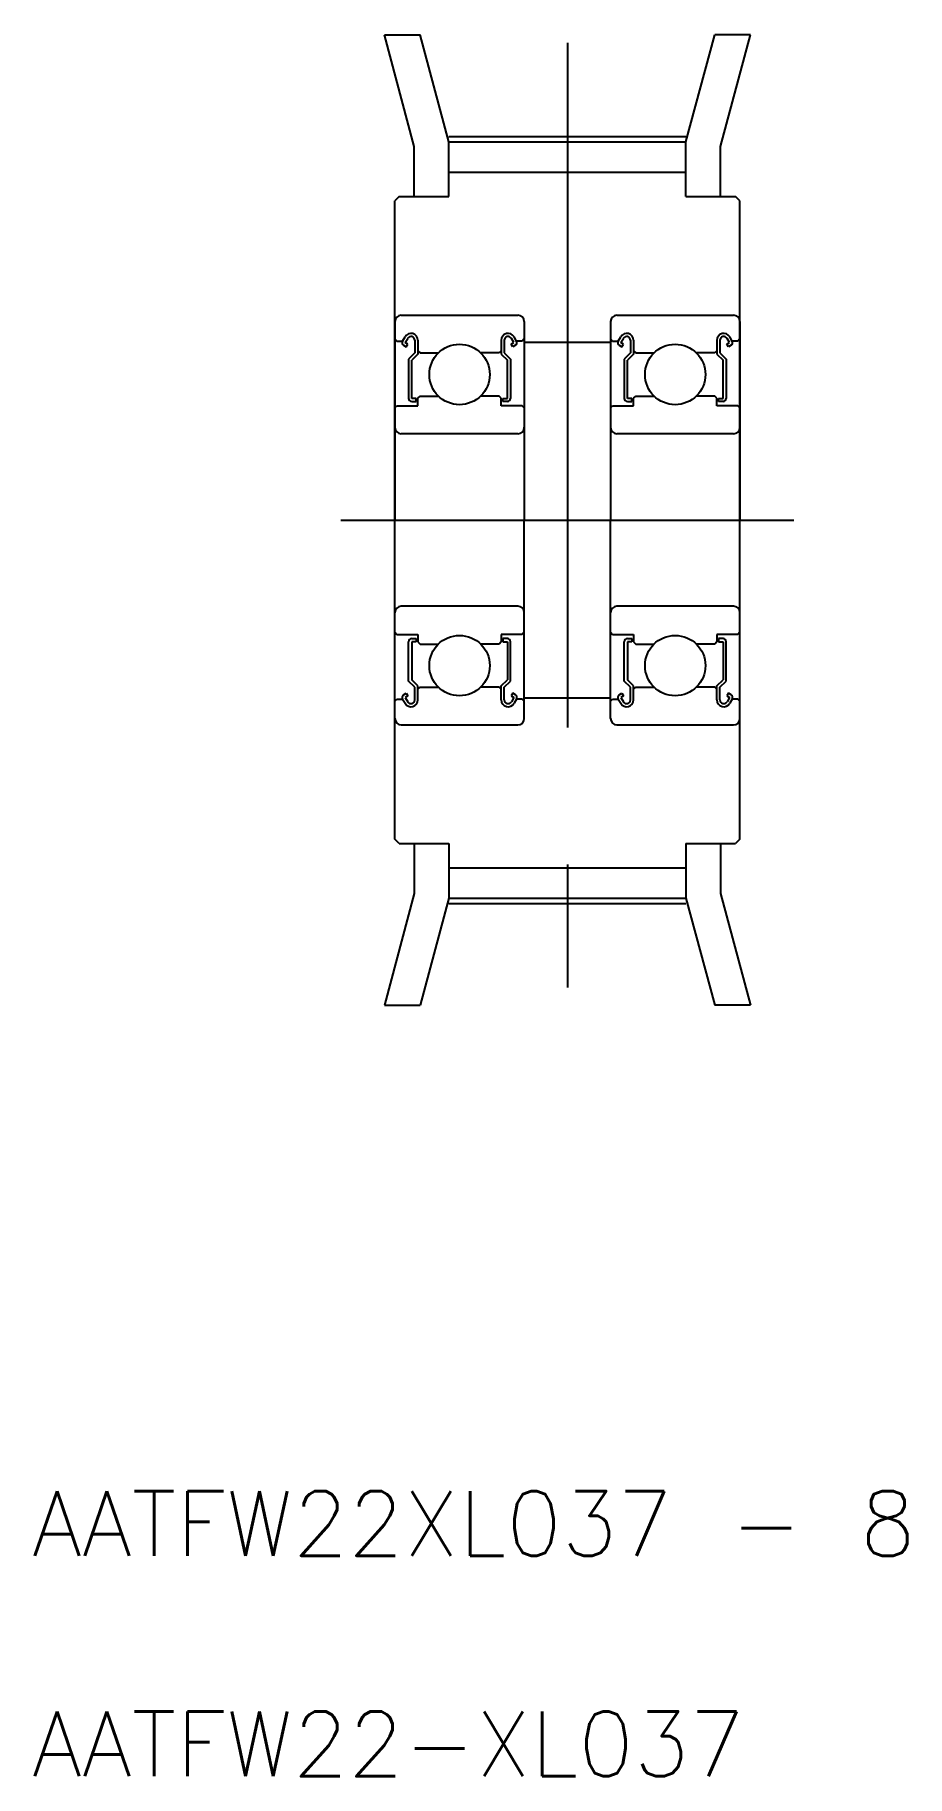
# Model space of a CAD drawing. Extents: x 22 to 62.4, y 0.3 to 81.1.
import ezdxf
from ezdxf.enums import TextEntityAlignment as Align

# ---------------------------------------------------------------- set-up
doc = ezdxf.new("R2010")
doc.units = 0
doc.linetypes.add('CENTER', pattern=[50.8, 31.75, -6.35, 6.35, -6.35])
doc.layers.get('0').update_dxf_attribs({"linetype": 'CONTINUOUS'})
doc.layers.add('CENTER', color=1, linetype='CONTINUOUS')
doc.styles.get("Standard").update_dxf_attribs({"font": 'txt.shx', "bigfont": 'bigfont.shx'})

msp = doc.modelspace()

# ---------------------------------------------------------------- linework, layer by layer
at = {"color": 7, "linetype": 'CONTINUOUS'}
for p, q in [((39.573, 75.887), (38.187, 81.063)), ((38.187, 81.063), (39.843, 81.063)), ((41.173, 76.098), (39.843, 81.063)), ((52.173, 76.098), (53.504, 81.063)), ((55.16, 81.063), (53.504, 81.063)), ((53.773, 75.887), (55.16, 81.063)), ((41.173, 76.098), (52.173, 76.098)), ((41.173, 73.563), (41.173, 76.098)), ((52.173, 73.563), (52.173, 76.098)), ((39.573, 73.563), (39.573, 75.887)), ((53.773, 73.563), (53.773, 75.887)), ((41.173, 74.698), (52.173, 74.698)), ((38.873, 73.563), (38.673, 73.363)), ((38.873, 73.563), (41.173, 73.563)), ((52.173, 73.563), (54.473, 73.563)), ((54.673, 73.363), (54.473, 73.563)), ((38.673, 43.763), (38.673, 73.363)), ((54.673, 43.763), (54.673, 73.363)), ((38.973, 68.063), (44.373, 68.063)), ((48.973, 68.063), (54.373, 68.063)), ((38.673, 67.763), (38.673, 58.563)), ((39.029, 66.863), (39.145, 67.059)), ((44.318, 66.863), (44.202, 67.059)), ((44.673, 67.763), (44.673, 58.563)), ((48.673, 67.763), (48.673, 58.563)), ((49.029, 66.863), (49.145, 67.059)), ((54.318, 66.863), (54.202, 67.059)), ((54.673, 67.763), (54.673, 58.563)), ((38.673, 66.963), (38.773, 66.863)), ((38.773, 66.863), (39.029, 66.863)), ((39.081, 66.669), (39.204, 66.598)), ((39.152, 66.792), (39.268, 66.988)), ((39.275, 66.721), (39.152, 66.792)), ((39.204, 66.598), (39.275, 66.721)), ((39.598, 66.313), (39.313, 66.029)), ((39.74, 66.254), (39.456, 65.97)), ((39.598, 66.9), (39.598, 66.313)), ((39.74, 66.9), (39.74, 66.254)), ((39.74, 66.413), (39.84, 66.313)), ((39.84, 66.313), (40.694, 66.313)), ((43.507, 66.313), (42.653, 66.313)), ((43.607, 66.413), (43.507, 66.313)), ((43.607, 66.9), (43.607, 66.254)), ((43.607, 66.254), (43.891, 65.97)), ((43.749, 66.9), (43.749, 66.313)), ((43.749, 66.313), (44.033, 66.029)), ((44.072, 66.721), (44.195, 66.792)), ((44.143, 66.598), (44.072, 66.721)), ((44.195, 66.792), (44.079, 66.988)), ((44.266, 66.669), (44.143, 66.598)), ((44.573, 66.863), (44.318, 66.863)), ((44.673, 66.963), (44.573, 66.863)), ((44.673, 66.813), (48.673, 66.813)), ((48.673, 66.963), (48.773, 66.863)), ((48.773, 66.863), (49.029, 66.863)), ((49.081, 66.669), (49.204, 66.598)), ((49.152, 66.792), (49.268, 66.988)), ((49.275, 66.721), (49.152, 66.792)), ((49.204, 66.598), (49.275, 66.721)), ((49.598, 66.313), (49.313, 66.029)), ((49.74, 66.254), (49.456, 65.97)), ((49.598, 66.9), (49.598, 66.313)), ((49.74, 66.9), (49.74, 66.254)), ((49.74, 66.413), (49.84, 66.313)), ((49.84, 66.313), (50.694, 66.313)), ((53.507, 66.313), (52.653, 66.313)), ((53.607, 66.413), (53.507, 66.313)), ((53.607, 66.9), (53.607, 66.254)), ((53.607, 66.254), (53.891, 65.97)), ((53.749, 66.9), (53.749, 66.313)), ((53.749, 66.313), (54.033, 66.029)), ((54.072, 66.721), (54.195, 66.792)), ((54.143, 66.598), (54.072, 66.721)), ((54.195, 66.792), (54.079, 66.988)), ((54.266, 66.669), (54.143, 66.598)), ((54.573, 66.863), (54.318, 66.863)), ((54.673, 66.963), (54.573, 66.863)), ((39.313, 66.029), (39.313, 64.205)), ((39.456, 64.205), (39.456, 65.97)), ((43.891, 64.205), (43.891, 65.97)), ((44.033, 66.029), (44.033, 64.205)), ((44.673, 65.463), (44.673, 65.463)), ((49.313, 66.029), (49.313, 64.205)), ((49.456, 64.205), (49.456, 65.97)), ((53.891, 64.205), (53.891, 65.97)), ((54.033, 66.029), (54.033, 64.205)), ((54.673, 65.463), (54.673, 65.463)), ((38.673, 63.763), (38.773, 63.863)), ((38.773, 63.863), (39.74, 63.863)), ((39.669, 64.205), (39.456, 64.205)), ((39.456, 64.063), (39.669, 64.063)), ((39.669, 64.063), (39.669, 64.205)), ((39.74, 64.213), (39.84, 64.313)), ((39.74, 63.863), (39.74, 64.213)), ((39.84, 64.313), (40.694, 64.313)), ((43.507, 64.313), (42.653, 64.313)), ((43.607, 64.213), (43.507, 64.313)), ((43.607, 63.863), (43.607, 64.213)), ((44.573, 63.863), (43.607, 63.863)), ((43.678, 64.205), (43.891, 64.205)), ((43.678, 64.063), (43.678, 64.205)), ((43.891, 64.063), (43.678, 64.063)), ((44.673, 63.763), (44.573, 63.863)), ((48.673, 63.763), (48.773, 63.863)), ((48.773, 63.863), (49.74, 63.863)), ((49.669, 64.205), (49.456, 64.205)), ((49.456, 64.063), (49.669, 64.063)), ((49.669, 64.063), (49.669, 64.205)), ((49.74, 64.213), (49.84, 64.313)), ((49.74, 63.863), (49.74, 64.213)), ((49.84, 64.313), (50.694, 64.313)), ((53.507, 64.313), (52.653, 64.313)), ((53.607, 64.213), (53.507, 64.313)), ((53.607, 63.863), (53.607, 64.213)), ((54.573, 63.863), (53.607, 63.863)), ((53.678, 64.063), (53.678, 64.205)), ((53.678, 64.205), (53.891, 64.205)), ((53.891, 64.063), (53.678, 64.063)), ((54.673, 63.763), (54.573, 63.863)), ((44.673, 63.163), (44.674, 63.163)), ((54.673, 63.163), (54.674, 63.163)), ((44.373, 62.563), (38.973, 62.563)), ((54.373, 62.563), (48.973, 62.563)), ((38.673, 49.363), (38.673, 58.563)), ((44.673, 49.363), (44.673, 58.563)), ((48.673, 49.363), (48.673, 58.563)), ((54.673, 49.363), (54.673, 58.563)), ((44.373, 54.563), (38.973, 54.563)), ((54.373, 54.563), (48.973, 54.563)), ((38.673, 53.363), (38.773, 53.263)), ((44.673, 53.363), (44.573, 53.263)), ((48.673, 53.363), (48.773, 53.263)), ((54.673, 53.363), (54.573, 53.263)), ((38.773, 53.263), (39.74, 53.263)), ((39.313, 51.097), (39.313, 52.921)), ((39.456, 53.063), (39.669, 53.063)), ((39.456, 52.921), (39.456, 51.156)), ((39.669, 52.921), (39.456, 52.921)), ((39.669, 53.063), (39.669, 52.921)), ((39.74, 53.263), (39.74, 52.913)), ((39.74, 52.913), (39.84, 52.813)), ((39.84, 52.813), (40.694, 52.813)), ((43.507, 52.813), (42.653, 52.813)), ((43.607, 52.913), (43.507, 52.813)), ((43.607, 53.263), (43.607, 52.913)), ((44.573, 53.263), (43.607, 53.263)), ((43.678, 53.063), (43.678, 52.921)), ((43.891, 53.063), (43.678, 53.063)), ((43.678, 52.921), (43.891, 52.921)), ((43.891, 52.921), (43.891, 51.156)), ((44.033, 51.097), (44.033, 52.921)), ((48.773, 53.263), (49.74, 53.263)), ((49.313, 51.097), (49.313, 52.921)), ((49.456, 53.063), (49.669, 53.063)), ((49.669, 52.921), (49.456, 52.921)), ((49.456, 52.921), (49.456, 51.156)), ((49.669, 53.063), (49.669, 52.921)), ((49.74, 53.263), (49.74, 52.913)), ((49.74, 52.913), (49.84, 52.813)), ((49.84, 52.813), (50.694, 52.813)), ((53.507, 52.813), (52.653, 52.813)), ((53.607, 52.913), (53.507, 52.813)), ((54.573, 53.263), (53.607, 53.263)), ((53.607, 53.263), (53.607, 52.913)), ((53.891, 53.063), (53.678, 53.063)), ((53.678, 53.063), (53.678, 52.921)), ((53.678, 52.921), (53.891, 52.921)), ((53.891, 52.921), (53.891, 51.156)), ((54.033, 51.097), (54.033, 52.921)), ((39.598, 50.813), (39.313, 51.097)), ((39.74, 50.872), (39.456, 51.156)), ((39.74, 50.226), (39.74, 50.872)), ((43.607, 50.872), (43.891, 51.156)), ((43.607, 50.226), (43.607, 50.872)), ((43.749, 50.813), (44.033, 51.097)), ((49.598, 50.813), (49.313, 51.097)), ((49.74, 50.872), (49.456, 51.156)), ((49.74, 50.226), (49.74, 50.872)), ((53.607, 50.872), (53.891, 51.156)), ((53.607, 50.226), (53.607, 50.872)), ((53.749, 50.813), (54.033, 51.097)), ((38.673, 50.163), (38.773, 50.263)), ((38.773, 50.263), (39.029, 50.263)), ((39.029, 50.263), (39.145, 50.067)), ((39.081, 50.457), (39.204, 50.528)), ((39.275, 50.405), (39.152, 50.334)), ((39.152, 50.334), (39.268, 50.138)), ((39.204, 50.528), (39.275, 50.405)), ((39.598, 50.226), (39.598, 50.813)), ((39.74, 50.713), (39.84, 50.813)), ((39.84, 50.813), (40.694, 50.813)), ((43.507, 50.813), (42.653, 50.813)), ((43.607, 50.713), (43.507, 50.813)), ((43.749, 50.226), (43.749, 50.813)), ((44.143, 50.528), (44.072, 50.405)), ((44.072, 50.405), (44.195, 50.334)), ((44.195, 50.334), (44.079, 50.138)), ((44.266, 50.457), (44.143, 50.528)), ((44.318, 50.263), (44.202, 50.067)), ((44.573, 50.263), (44.318, 50.263)), ((44.673, 50.163), (44.573, 50.263)), ((44.673, 50.313), (48.673, 50.313)), ((48.673, 50.163), (48.773, 50.263)), ((48.773, 50.263), (49.029, 50.263)), ((49.029, 50.263), (49.145, 50.067)), ((49.081, 50.457), (49.204, 50.528)), ((49.275, 50.405), (49.152, 50.334)), ((49.152, 50.334), (49.268, 50.138)), ((49.204, 50.528), (49.275, 50.405)), ((49.598, 50.226), (49.598, 50.813)), ((49.74, 50.713), (49.84, 50.813)), ((49.84, 50.813), (50.694, 50.813)), ((53.507, 50.813), (52.653, 50.813)), ((53.607, 50.713), (53.507, 50.813)), ((53.749, 50.226), (53.749, 50.813)), ((54.143, 50.528), (54.072, 50.405)), ((54.072, 50.405), (54.195, 50.334)), ((54.195, 50.334), (54.079, 50.138)), ((54.266, 50.457), (54.143, 50.528)), ((54.318, 50.263), (54.202, 50.067)), ((54.573, 50.263), (54.318, 50.263)), ((54.673, 50.163), (54.573, 50.263)), ((38.973, 49.063), (44.373, 49.063)), ((48.973, 49.063), (54.373, 49.063)), ((38.873, 43.563), (38.673, 43.763)), ((54.673, 43.763), (54.473, 43.563)), ((38.873, 43.563), (41.173, 43.563)), ((39.573, 43.563), (39.573, 41.239)), ((41.173, 43.563), (41.173, 41.028)), ((52.173, 43.563), (52.173, 41.028)), ((52.173, 43.563), (54.473, 43.563)), ((53.773, 43.563), (53.773, 41.239)), ((41.173, 42.428), (52.173, 42.428)), ((39.573, 41.239), (38.187, 36.063)), ((53.773, 41.239), (55.16, 36.063)), ((41.173, 41.028), (39.843, 36.063)), ((41.173, 41.028), (52.173, 41.028)), ((52.173, 41.028), (53.504, 36.063)), ((38.187, 36.063), (39.843, 36.063)), ((55.16, 36.063), (53.504, 36.063))]:
    msp.add_line(p, q, dxfattribs=at)
for centre in [(41.673, 65.313), (51.673, 65.313), (41.673, 51.813), (51.673, 51.813)]:
    msp.add_circle(centre, 1.4, dxfattribs=at)
for centre, radius, start, end in [((38.973, 67.763), 0.3, 90, 180), ((44.373, 67.763), 0.3, 0, 90), ((48.973, 67.763), 0.3, 90, 180), ((54.373, 67.763), 0.3, 0, 90), ((39.421, 66.9), 0.319, 0, 150.00027), ((39.421, 66.9), 0.177, 0, 150.00316), ((43.926, 66.9), 0.319, 29.99973, 180), ((43.926, 66.9), 0.177, 29.99684, 180), ((49.421, 66.9), 0.319, 0, 150.00027), ((49.421, 66.9), 0.177, 0, 150.00316), ((53.926, 66.9), 0.319, 29.99973, 180), ((53.926, 66.9), 0.177, 29.99684, 180), ((39.152, 66.792), 0.142, 149.99035, 240.00186), ((44.195, 66.792), 0.142, 299.99814, 30.00965), ((49.152, 66.792), 0.142, 149.99035, 240.00186), ((54.195, 66.792), 0.142, 299.99814, 30.00965), ((39.456, 64.205), 0.142, 180.00005, 270.00003), ((43.891, 64.205), 0.142, 269.99997, 359.99995), ((49.456, 64.205), 0.142, 180.00005, 270.00003), ((53.891, 64.205), 0.142, 269.99997, 359.99995), ((38.973, 62.863), 0.3, 180, 270), ((44.373, 62.863), 0.3, 270, 0), ((48.973, 62.863), 0.3, 180, 270), ((54.373, 62.863), 0.3, 270, 0), ((38.973, 54.263), 0.3, 90, 180), ((44.373, 54.263), 0.3, 0, 90), ((48.973, 54.263), 0.3, 90, 180), ((54.373, 54.263), 0.3, 0, 90), ((39.456, 52.921), 0.142, 89.99997, 179.99995), ((43.891, 52.921), 0.142, 0.00005, 90.00003), ((49.456, 52.921), 0.142, 89.99997, 179.99995), ((53.891, 52.921), 0.142, 0.00005, 90.00003), ((39.152, 50.334), 0.142, 119.99814, 210.00965), ((39.421, 50.226), 0.319, 209.99973, 0), ((39.421, 50.226), 0.177, 209.99684, 0), ((43.926, 50.226), 0.319, 180, 330.00027), ((43.926, 50.226), 0.177, 180, 330.00316), ((44.195, 50.334), 0.142, 329.99035, 60.00186), ((49.152, 50.334), 0.142, 119.99814, 210.00965), ((49.421, 50.226), 0.319, 209.99973, 0), ((49.421, 50.226), 0.177, 209.99684, 0), ((53.926, 50.226), 0.319, 180, 330.00027), ((53.926, 50.226), 0.177, 180, 330.00316), ((54.195, 50.334), 0.142, 329.99035, 60.00186), ((38.973, 49.363), 0.3, 180, 270), ((44.373, 49.363), 0.3, 270, 0), ((48.973, 49.363), 0.3, 180, 270), ((54.373, 49.363), 0.3, 270, 0)]:
    msp.add_arc(centre, radius, start, end, dxfattribs=at)
at = {"layer": 'CENTER', "color": 1, "linetype": 'CENTER'}
for p, q in [((46.673, 80.692), (46.673, 36.881)), ((41.173, 76.348), (52.173, 76.348)), ((36.173, 58.563), (57.173, 58.563)), ((41.173, 40.778), (52.173, 40.778))]:
    msp.add_line(p, q, dxfattribs=at)

# ---------------------------------------------------------------- texts
at = {"color": 7, "linetype": 'CONTINUOUS'}
for s, p in [('AATFW22XL037 - 8', (21.852, 9.634)), ('AATFW22-XL037', (21.852, -0.586))]:
    msp.add_text(s, height=3, dxfattribs=at).set_placement(p, align=Align.BOTTOM_LEFT)

doc.saveas('drawing.dxf')
